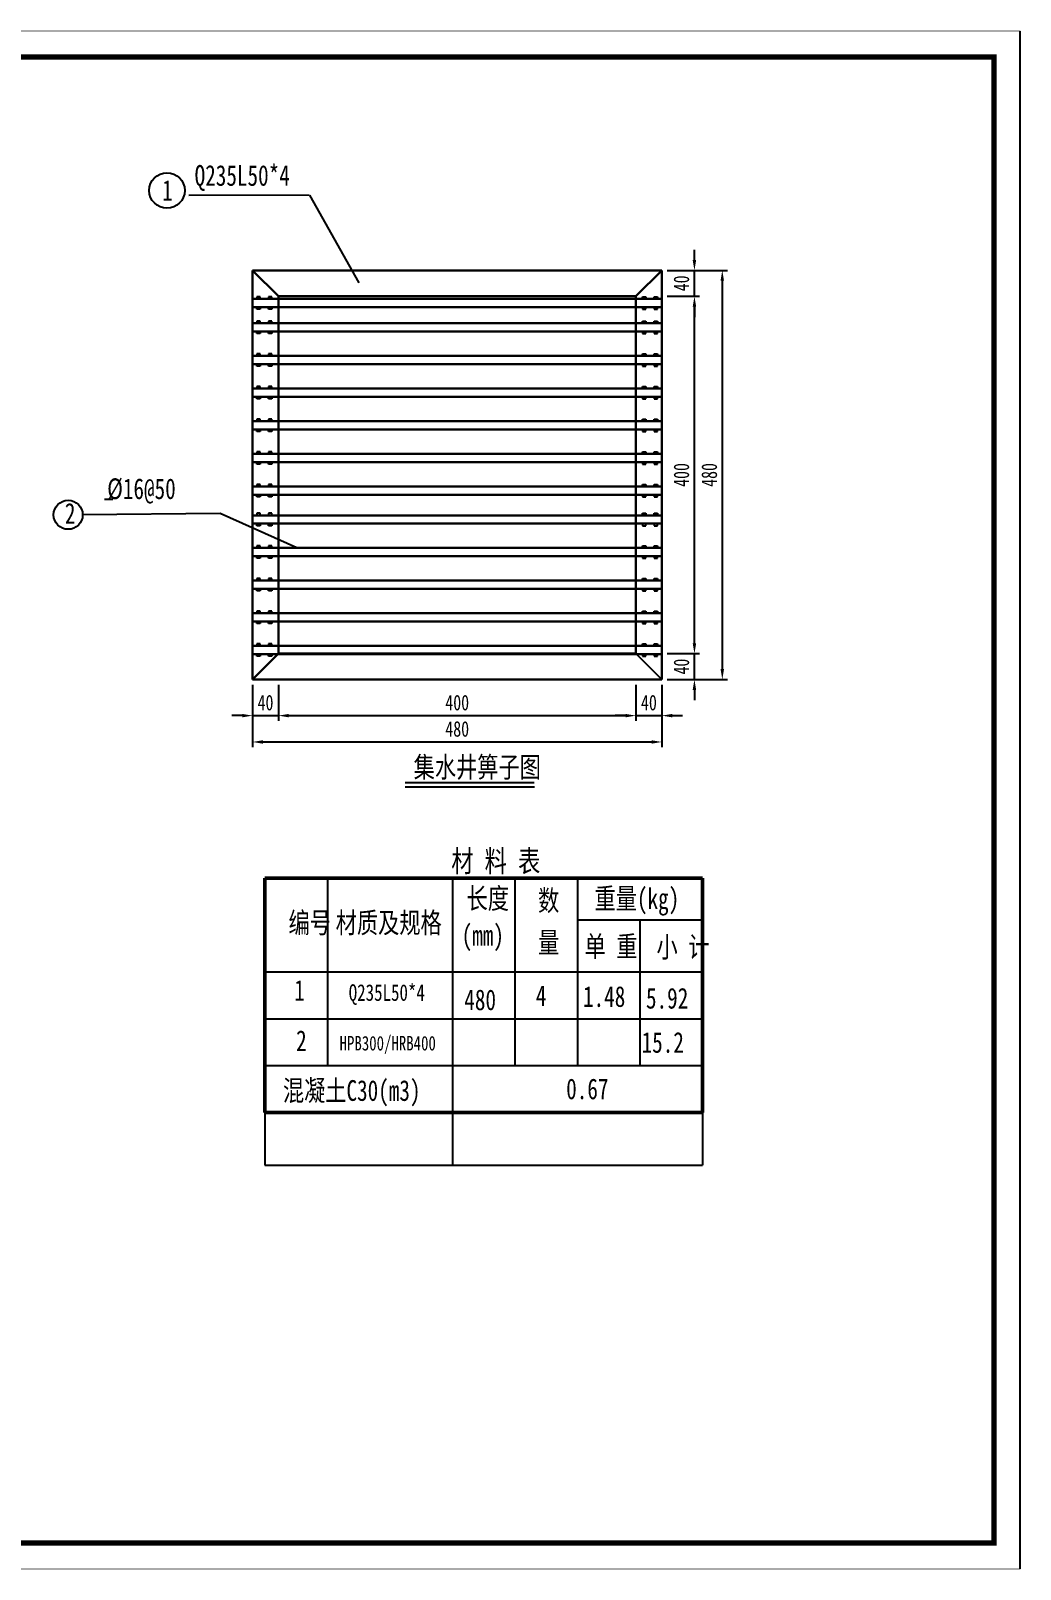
# Model space of a CAD drawing. Header units: inches. Extents: x -113 to 2477, y -497 to 443.
# Drawn here: x 1770.8 to 1961.7, y -493 to -195.9 of the extents above; entities that cross this region are included whole.
import ezdxf

# ---------------------------------------------------------------- set-up
doc = ezdxf.new("R2010")
doc.units = ezdxf.units.IN
doc.header["$MEASUREMENT"] = 0
doc.styles.add('宋体', font='', dxfattribs={"width": 0.75})
doc.styles.get('宋体').set_extended_font_data('SimSun')

msp = doc.modelspace()

# ---------------------------------------------------------------- linework, layer by layer
at = {"color": 0}
for p, q in [((1961.694, -195.916), (1961.694, -492.916)), ((1898.865, -240.148), (1898.865, -238.148)), ((1893.581, -242.148), (1905.242, -242.148)), ((1893.581, -242.148), (1899.865, -242.148)), ((1898.865, -247.148), (1898.865, -242.148)), ((1904.242, -244.148), (1904.242, -319.148)), ((1893.581, -247.148), (1899.865, -247.148)), ((1893.581, -247.148), (1899.865, -247.148)), ((1898.865, -249.148), (1898.865, -251.148)), ((1898.865, -314.148), (1898.865, -249.148)), ((1898.865, -314.148), (1898.865, -312.148)), ((1893.581, -316.148), (1899.865, -316.148)), ((1893.581, -316.148), (1899.865, -316.148)), ((1898.865, -321.148), (1898.865, -316.148)), ((1813.581, -322.148), (1813.581, -334.208)), ((1813.581, -322.148), (1813.581, -329.125)), ((1818.581, -322.148), (1818.581, -329.125)), ((1818.581, -322.148), (1818.581, -329.125)), ((1887.581, -322.148), (1887.581, -329.125)), ((1887.581, -322.148), (1887.581, -329.125)), ((1892.581, -322.148), (1892.581, -334.208)), ((1892.581, -322.148), (1892.581, -329.125)), ((1893.581, -321.148), (1905.242, -321.148)), ((1893.581, -321.148), (1899.865, -321.148)), ((1898.865, -323.148), (1898.865, -325.148)), ((1811.581, -328.125), (1809.581, -328.125)), ((1813.581, -328.125), (1818.581, -328.125)), ((1820.581, -328.125), (1885.581, -328.125)), ((1820.581, -328.125), (1822.581, -328.125)), ((1885.581, -328.125), (1883.581, -328.125)), ((1887.581, -328.125), (1892.581, -328.125)), ((1894.581, -328.125), (1896.581, -328.125)), ((1815.581, -333.208), (1890.581, -333.208)), ((1843.015, -341.066), (1867.945, -341.03)), ((1843.035, -341.857), (1867.987, -341.849)), ((1828.039, -359.512), (1828.039, -395.692)), ((1852.159, -359.512), (1852.159, -404.737)), ((1864.219, -359.512), (1864.219, -395.692)), ((1876.279, -359.512), (1876.279, -395.692)), ((1876.279, -367.552), (1900.399, -367.552)), ((1888.339, -367.552), (1888.339, -395.692)), ((1815.979, -377.602), (1900.399, -377.602)), ((1815.979, -386.647), (1900.399, -386.647)), ((1815.979, -395.692), (1900.399, -395.692)), ((1815.979, -395.692), (1900.399, -395.692)), ((1815.979, -404.737), (1815.979, -414.933)), ((1852.159, -404.737), (1852.159, -414.933)), ((1900.399, -404.737), (1900.399, -414.933)), ((1815.979, -414.933), (1900.399, -414.933))]:
    msp.add_line(p, q, dxfattribs=at)
at = {"color": 0, "ltscale": 500}
for p, q in [((1824.513, -227.638), (1801.256, -227.648)), ((1834.185, -244.575), (1824.654, -227.618)), ((1818.581, -247.648), (1813.581, -247.648)), ((1813.581, -247.648), (1813.581, -249.248)), ((1815.044, -247.254), (1814.421, -247.254)), ((1814.421, -247.254), (1814.421, -247.648)), ((1814.421, -247.648), (1815.044, -247.648)), ((1814.421, -249.248), (1815.044, -249.248)), ((1814.421, -249.643), (1814.421, -249.248)), ((1815.044, -247.648), (1815.044, -247.254)), ((1815.044, -249.248), (1815.044, -249.643)), ((1817.306, -247.254), (1816.684, -247.254)), ((1816.684, -247.254), (1816.684, -247.648)), ((1816.684, -247.648), (1817.306, -247.648)), ((1816.684, -249.248), (1817.306, -249.248)), ((1816.684, -249.643), (1816.684, -249.248)), ((1817.306, -247.648), (1817.306, -247.254)), ((1817.306, -249.248), (1817.306, -249.643)), ((1887.581, -247.648), (1892.581, -247.648)), ((1888.857, -247.648), (1888.857, -247.254)), ((1888.857, -247.254), (1889.479, -247.254)), ((1889.479, -247.648), (1888.857, -247.648)), ((1889.479, -249.248), (1888.857, -249.248)), ((1888.857, -249.248), (1888.857, -249.643)), ((1889.479, -247.254), (1889.479, -247.648)), ((1889.479, -249.643), (1889.479, -249.248)), ((1891.119, -247.648), (1891.119, -247.254)), ((1891.119, -247.254), (1891.742, -247.254)), ((1891.742, -247.648), (1891.119, -247.648)), ((1891.742, -249.248), (1891.119, -249.248)), ((1891.119, -249.248), (1891.119, -249.643)), ((1891.742, -247.254), (1891.742, -247.648)), ((1891.742, -249.643), (1891.742, -249.248)), ((1815.044, -249.643), (1814.421, -249.643)), ((1815.044, -251.96), (1814.421, -251.96)), ((1814.421, -251.96), (1814.421, -252.354)), ((1814.421, -252.354), (1815.044, -252.354)), ((1815.044, -252.354), (1815.044, -251.96)), ((1817.306, -249.643), (1816.684, -249.643)), ((1817.306, -251.96), (1816.684, -251.96)), ((1816.684, -251.96), (1816.684, -252.354)), ((1816.684, -252.354), (1817.306, -252.354)), ((1817.306, -252.354), (1817.306, -251.96)), ((1888.857, -249.643), (1889.479, -249.643)), ((1888.857, -252.354), (1888.857, -251.96)), ((1888.857, -251.96), (1889.479, -251.96)), ((1889.479, -252.354), (1888.857, -252.354)), ((1889.479, -251.96), (1889.479, -252.354)), ((1891.119, -249.643), (1891.742, -249.643)), ((1891.119, -252.354), (1891.119, -251.96)), ((1891.119, -251.96), (1891.742, -251.96)), ((1891.742, -252.354), (1891.119, -252.354)), ((1891.742, -251.96), (1891.742, -252.354)), ((1814.421, -253.954), (1815.044, -253.954)), ((1814.421, -254.349), (1814.421, -253.954)), ((1815.044, -254.349), (1814.421, -254.349)), ((1815.044, -253.954), (1815.044, -254.349)), ((1816.684, -253.954), (1817.306, -253.954)), ((1816.684, -254.349), (1816.684, -253.954)), ((1817.306, -254.349), (1816.684, -254.349)), ((1817.306, -253.954), (1817.306, -254.349)), ((1889.479, -253.954), (1888.857, -253.954)), ((1888.857, -253.954), (1888.857, -254.349)), ((1888.857, -254.349), (1889.479, -254.349)), ((1889.479, -254.349), (1889.479, -253.954)), ((1891.742, -253.954), (1891.119, -253.954)), ((1891.119, -253.954), (1891.119, -254.349)), ((1891.119, -254.349), (1891.742, -254.349)), ((1891.742, -254.349), (1891.742, -253.954)), ((1815.044, -258.26), (1814.421, -258.26)), ((1814.421, -258.26), (1814.421, -258.654)), ((1815.044, -258.654), (1815.044, -258.26)), ((1817.306, -258.26), (1816.684, -258.26)), ((1816.684, -258.26), (1816.684, -258.654)), ((1817.306, -258.654), (1817.306, -258.26)), ((1888.857, -258.654), (1888.857, -258.26)), ((1888.857, -258.26), (1889.479, -258.26)), ((1889.479, -258.26), (1889.479, -258.654)), ((1891.119, -258.654), (1891.119, -258.26)), ((1891.119, -258.26), (1891.742, -258.26)), ((1891.742, -258.26), (1891.742, -258.654)), ((1814.421, -258.654), (1815.044, -258.654)), ((1814.421, -260.254), (1815.044, -260.254)), ((1814.421, -260.649), (1814.421, -260.254)), ((1815.044, -260.649), (1814.421, -260.649)), ((1815.044, -260.254), (1815.044, -260.649)), ((1816.684, -258.654), (1817.306, -258.654)), ((1816.684, -260.254), (1817.306, -260.254)), ((1816.684, -260.649), (1816.684, -260.254)), ((1817.306, -260.649), (1816.684, -260.649)), ((1817.306, -260.254), (1817.306, -260.649)), ((1889.479, -258.654), (1888.857, -258.654)), ((1889.479, -260.254), (1888.857, -260.254)), ((1888.857, -260.254), (1888.857, -260.649)), ((1888.857, -260.649), (1889.479, -260.649)), ((1889.479, -260.649), (1889.479, -260.254)), ((1891.742, -258.654), (1891.119, -258.654)), ((1891.742, -260.254), (1891.119, -260.254)), ((1891.119, -260.254), (1891.119, -260.649)), ((1891.119, -260.649), (1891.742, -260.649)), ((1891.742, -260.649), (1891.742, -260.254)), ((1815.044, -264.56), (1814.421, -264.56)), ((1814.421, -264.56), (1814.421, -264.954)), ((1814.421, -264.954), (1815.044, -264.954)), ((1814.421, -266.554), (1815.044, -266.554)), ((1814.421, -266.949), (1814.421, -266.554)), ((1815.044, -266.949), (1814.421, -266.949)), ((1815.044, -264.954), (1815.044, -264.56)), ((1815.044, -266.554), (1815.044, -266.949)), ((1817.306, -264.56), (1816.684, -264.56)), ((1816.684, -264.56), (1816.684, -264.954)), ((1816.684, -264.954), (1817.306, -264.954)), ((1816.684, -266.554), (1817.306, -266.554)), ((1816.684, -266.949), (1816.684, -266.554)), ((1817.306, -266.949), (1816.684, -266.949)), ((1817.306, -264.954), (1817.306, -264.56)), ((1817.306, -266.554), (1817.306, -266.949)), ((1888.857, -264.954), (1888.857, -264.56)), ((1888.857, -264.56), (1889.479, -264.56)), ((1889.479, -264.954), (1888.857, -264.954)), ((1889.479, -266.554), (1888.857, -266.554)), ((1888.857, -266.554), (1888.857, -266.949)), ((1888.857, -266.949), (1889.479, -266.949)), ((1889.479, -264.56), (1889.479, -264.954)), ((1889.479, -266.949), (1889.479, -266.554)), ((1891.119, -264.954), (1891.119, -264.56)), ((1891.119, -264.56), (1891.742, -264.56)), ((1891.742, -264.954), (1891.119, -264.954)), ((1891.742, -266.554), (1891.119, -266.554)), ((1891.119, -266.554), (1891.119, -266.949)), ((1891.119, -266.949), (1891.742, -266.949)), ((1891.742, -264.56), (1891.742, -264.954)), ((1891.742, -266.949), (1891.742, -266.554)), ((1815.044, -270.86), (1814.421, -270.86)), ((1814.421, -270.86), (1814.421, -271.254)), ((1814.421, -271.254), (1815.044, -271.254)), ((1814.421, -272.854), (1815.044, -272.854)), ((1814.421, -273.249), (1814.421, -272.854)), ((1815.044, -273.249), (1814.421, -273.249)), ((1815.044, -271.254), (1815.044, -270.86)), ((1815.044, -272.854), (1815.044, -273.249)), ((1817.306, -270.86), (1816.684, -270.86)), ((1816.684, -270.86), (1816.684, -271.254)), ((1816.684, -271.254), (1817.306, -271.254)), ((1816.684, -272.854), (1817.306, -272.854)), ((1816.684, -273.249), (1816.684, -272.854)), ((1817.306, -273.249), (1816.684, -273.249)), ((1817.306, -271.254), (1817.306, -270.86)), ((1817.306, -272.854), (1817.306, -273.249)), ((1888.857, -271.254), (1888.857, -270.86)), ((1888.857, -270.86), (1889.479, -270.86)), ((1889.479, -271.254), (1888.857, -271.254)), ((1889.479, -272.854), (1888.857, -272.854)), ((1888.857, -272.854), (1888.857, -273.249)), ((1888.857, -273.249), (1889.479, -273.249)), ((1889.479, -270.86), (1889.479, -271.254)), ((1889.479, -273.249), (1889.479, -272.854)), ((1891.119, -271.254), (1891.119, -270.86)), ((1891.119, -270.86), (1891.742, -270.86)), ((1891.742, -271.254), (1891.119, -271.254)), ((1891.742, -272.854), (1891.119, -272.854)), ((1891.119, -272.854), (1891.119, -273.249)), ((1891.119, -273.249), (1891.742, -273.249)), ((1891.742, -270.86), (1891.742, -271.254)), ((1891.742, -273.249), (1891.742, -272.854)), ((1815.044, -277.16), (1814.421, -277.16)), ((1814.421, -277.16), (1814.421, -277.554)), ((1814.421, -277.554), (1815.044, -277.554)), ((1814.421, -279.154), (1815.044, -279.154)), ((1814.421, -279.549), (1814.421, -279.154)), ((1815.044, -277.554), (1815.044, -277.16)), ((1815.044, -279.154), (1815.044, -279.549)), ((1817.306, -277.16), (1816.684, -277.16)), ((1816.684, -277.16), (1816.684, -277.554)), ((1816.684, -277.554), (1817.306, -277.554)), ((1816.684, -279.154), (1817.306, -279.154)), ((1816.684, -279.549), (1816.684, -279.154)), ((1817.306, -277.554), (1817.306, -277.16)), ((1817.306, -279.154), (1817.306, -279.549)), ((1888.857, -277.554), (1888.857, -277.16)), ((1888.857, -277.16), (1889.479, -277.16)), ((1889.479, -277.554), (1888.857, -277.554)), ((1889.479, -279.154), (1888.857, -279.154)), ((1888.857, -279.154), (1888.857, -279.549)), ((1889.479, -277.16), (1889.479, -277.554)), ((1889.479, -279.549), (1889.479, -279.154)), ((1891.119, -277.554), (1891.119, -277.16)), ((1891.119, -277.16), (1891.742, -277.16)), ((1891.742, -277.554), (1891.119, -277.554)), ((1891.742, -279.154), (1891.119, -279.154)), ((1891.119, -279.154), (1891.119, -279.549)), ((1891.742, -277.16), (1891.742, -277.554)), ((1891.742, -279.549), (1891.742, -279.154)), ((1815.044, -279.549), (1814.421, -279.549)), ((1817.306, -279.549), (1816.684, -279.549)), ((1888.857, -279.549), (1889.479, -279.549)), ((1891.119, -279.549), (1891.742, -279.549)), ((1815.044, -283.46), (1814.421, -283.46)), ((1814.421, -283.46), (1814.421, -283.854)), ((1814.421, -283.854), (1815.044, -283.854)), ((1815.044, -283.854), (1815.044, -283.46)), ((1817.306, -283.46), (1816.684, -283.46)), ((1816.684, -283.46), (1816.684, -283.854)), ((1816.684, -283.854), (1817.306, -283.854)), ((1817.306, -283.854), (1817.306, -283.46)), ((1888.857, -283.854), (1888.857, -283.46)), ((1888.857, -283.46), (1889.479, -283.46)), ((1889.479, -283.854), (1888.857, -283.854)), ((1889.479, -283.46), (1889.479, -283.854)), ((1891.119, -283.854), (1891.119, -283.46)), ((1891.119, -283.46), (1891.742, -283.46)), ((1891.742, -283.854), (1891.119, -283.854)), ((1891.742, -283.46), (1891.742, -283.854)), ((1785.029, -286.292), (1786.631, -286.292)), ((1814.421, -285.454), (1815.044, -285.454)), ((1814.421, -285.849), (1814.421, -285.454)), ((1815.044, -285.849), (1814.421, -285.849)), ((1815.044, -285.454), (1815.044, -285.849)), ((1816.684, -285.454), (1817.306, -285.454)), ((1816.684, -285.849), (1816.684, -285.454)), ((1817.306, -285.849), (1816.684, -285.849)), ((1817.306, -285.454), (1817.306, -285.849)), ((1889.479, -285.454), (1888.857, -285.454)), ((1888.857, -285.454), (1888.857, -285.849)), ((1888.857, -285.849), (1889.479, -285.849)), ((1889.479, -285.849), (1889.479, -285.454)), ((1891.742, -285.454), (1891.119, -285.454)), ((1891.119, -285.454), (1891.119, -285.849)), ((1891.119, -285.849), (1891.742, -285.849)), ((1891.742, -285.849), (1891.742, -285.454)), ((1807.362, -289.065), (1780.789, -289.345)), ((1822.119, -295.748), (1807.362, -289.065)), ((1815.044, -289.054), (1814.421, -289.054)), ((1814.421, -289.054), (1814.421, -289.448)), ((1814.421, -289.448), (1815.044, -289.448)), ((1814.421, -291.048), (1815.044, -291.048)), ((1814.421, -291.443), (1814.421, -291.048)), ((1815.044, -289.448), (1815.044, -289.054)), ((1815.044, -291.048), (1815.044, -291.443)), ((1817.306, -289.054), (1816.684, -289.054)), ((1816.684, -289.054), (1816.684, -289.448)), ((1816.684, -289.448), (1817.306, -289.448)), ((1816.684, -291.048), (1817.306, -291.048)), ((1816.684, -291.443), (1816.684, -291.048)), ((1817.306, -289.448), (1817.306, -289.054)), ((1817.306, -291.048), (1817.306, -291.443)), ((1888.857, -289.448), (1888.857, -289.054)), ((1888.857, -289.054), (1889.479, -289.054)), ((1889.479, -289.448), (1888.857, -289.448)), ((1889.479, -291.048), (1888.857, -291.048)), ((1888.857, -291.048), (1888.857, -291.443)), ((1889.479, -289.054), (1889.479, -289.448)), ((1889.479, -291.443), (1889.479, -291.048)), ((1891.119, -289.448), (1891.119, -289.054)), ((1891.119, -289.054), (1891.742, -289.054)), ((1891.742, -289.448), (1891.119, -289.448)), ((1891.742, -291.048), (1891.119, -291.048)), ((1891.119, -291.048), (1891.119, -291.443)), ((1891.742, -289.054), (1891.742, -289.448)), ((1891.742, -291.443), (1891.742, -291.048)), ((1815.044, -291.443), (1814.421, -291.443)), ((1817.306, -291.443), (1816.684, -291.443)), ((1888.857, -291.443), (1889.479, -291.443)), ((1891.119, -291.443), (1891.742, -291.443)), ((1815.044, -295.354), (1814.421, -295.354)), ((1814.421, -295.354), (1814.421, -295.748)), ((1814.421, -295.748), (1815.044, -295.748)), ((1815.044, -295.748), (1815.044, -295.354)), ((1817.306, -295.354), (1816.684, -295.354)), ((1816.684, -295.354), (1816.684, -295.748)), ((1816.684, -295.748), (1817.306, -295.748)), ((1817.306, -295.748), (1817.306, -295.354)), ((1888.857, -295.748), (1888.857, -295.354)), ((1888.857, -295.354), (1889.479, -295.354)), ((1889.479, -295.748), (1888.857, -295.748)), ((1889.479, -295.354), (1889.479, -295.748)), ((1891.119, -295.748), (1891.119, -295.354)), ((1891.119, -295.354), (1891.742, -295.354)), ((1891.742, -295.748), (1891.119, -295.748)), ((1891.742, -295.354), (1891.742, -295.748)), ((1814.421, -297.348), (1815.044, -297.348)), ((1814.421, -297.743), (1814.421, -297.348)), ((1815.044, -297.743), (1814.421, -297.743)), ((1815.044, -297.348), (1815.044, -297.743)), ((1816.684, -297.348), (1817.306, -297.348)), ((1816.684, -297.743), (1816.684, -297.348)), ((1817.306, -297.743), (1816.684, -297.743)), ((1817.306, -297.348), (1817.306, -297.743)), ((1889.479, -297.348), (1888.857, -297.348)), ((1888.857, -297.348), (1888.857, -297.743)), ((1888.857, -297.743), (1889.479, -297.743)), ((1889.479, -297.743), (1889.479, -297.348)), ((1891.742, -297.348), (1891.119, -297.348)), ((1891.119, -297.348), (1891.119, -297.743)), ((1891.119, -297.743), (1891.742, -297.743)), ((1891.742, -297.743), (1891.742, -297.348)), ((1815.044, -301.654), (1814.421, -301.654)), ((1814.421, -301.654), (1814.421, -302.048)), ((1814.421, -302.048), (1815.044, -302.048)), ((1815.044, -302.048), (1815.044, -301.654)), ((1817.306, -301.654), (1816.684, -301.654)), ((1816.684, -301.654), (1816.684, -302.048)), ((1816.684, -302.048), (1817.306, -302.048)), ((1817.306, -302.048), (1817.306, -301.654)), ((1888.857, -302.048), (1888.857, -301.654)), ((1888.857, -301.654), (1889.479, -301.654)), ((1889.479, -302.048), (1888.857, -302.048)), ((1889.479, -301.654), (1889.479, -302.048)), ((1891.119, -302.048), (1891.119, -301.654)), ((1891.119, -301.654), (1891.742, -301.654)), ((1891.742, -302.048), (1891.119, -302.048)), ((1891.742, -301.654), (1891.742, -302.048)), ((1814.421, -303.648), (1815.044, -303.648)), ((1814.421, -304.043), (1814.421, -303.648)), ((1815.044, -304.043), (1814.421, -304.043)), ((1815.044, -303.648), (1815.044, -304.043)), ((1816.684, -303.648), (1817.306, -303.648)), ((1816.684, -304.043), (1816.684, -303.648)), ((1817.306, -304.043), (1816.684, -304.043)), ((1817.306, -303.648), (1817.306, -304.043)), ((1889.479, -303.648), (1888.857, -303.648)), ((1888.857, -303.648), (1888.857, -304.043)), ((1888.857, -304.043), (1889.479, -304.043)), ((1889.479, -304.043), (1889.479, -303.648)), ((1891.742, -303.648), (1891.119, -303.648)), ((1891.119, -303.648), (1891.119, -304.043)), ((1891.119, -304.043), (1891.742, -304.043)), ((1891.742, -304.043), (1891.742, -303.648)), ((1815.044, -307.954), (1814.421, -307.954)), ((1814.421, -307.954), (1814.421, -308.348)), ((1814.421, -308.348), (1815.044, -308.348)), ((1815.044, -308.348), (1815.044, -307.954)), ((1817.306, -307.954), (1816.684, -307.954)), ((1816.684, -307.954), (1816.684, -308.348)), ((1816.684, -308.348), (1817.306, -308.348)), ((1817.306, -308.348), (1817.306, -307.954)), ((1888.857, -308.348), (1888.857, -307.954)), ((1888.857, -307.954), (1889.479, -307.954)), ((1889.479, -308.348), (1888.857, -308.348)), ((1889.479, -307.954), (1889.479, -308.348)), ((1891.119, -308.348), (1891.119, -307.954)), ((1891.119, -307.954), (1891.742, -307.954)), ((1891.742, -308.348), (1891.119, -308.348)), ((1891.742, -307.954), (1891.742, -308.348)), ((1814.421, -309.948), (1815.044, -309.948)), ((1814.421, -310.343), (1814.421, -309.948)), ((1815.044, -310.343), (1814.421, -310.343)), ((1815.044, -309.948), (1815.044, -310.343)), ((1816.684, -309.948), (1817.306, -309.948)), ((1816.684, -310.343), (1816.684, -309.948)), ((1817.306, -310.343), (1816.684, -310.343)), ((1817.306, -309.948), (1817.306, -310.343)), ((1889.479, -309.948), (1888.857, -309.948)), ((1888.857, -309.948), (1888.857, -310.343)), ((1888.857, -310.343), (1889.479, -310.343)), ((1889.479, -310.343), (1889.479, -309.948)), ((1891.742, -309.948), (1891.119, -309.948)), ((1891.119, -309.948), (1891.119, -310.343)), ((1891.119, -310.343), (1891.742, -310.343)), ((1891.742, -310.343), (1891.742, -309.948)), ((1818.581, -314.648), (1813.581, -314.648)), ((1815.044, -314.254), (1814.421, -314.254)), ((1814.421, -314.254), (1814.421, -314.648)), ((1814.421, -314.648), (1815.044, -314.648)), ((1815.044, -314.648), (1815.044, -314.254)), ((1817.306, -314.254), (1816.684, -314.254)), ((1816.684, -314.254), (1816.684, -314.648)), ((1816.684, -314.648), (1817.306, -314.648)), ((1817.306, -314.648), (1817.306, -314.254)), ((1887.581, -314.648), (1892.581, -314.648)), ((1888.857, -314.648), (1888.857, -314.254)), ((1888.857, -314.254), (1889.479, -314.254)), ((1889.479, -314.648), (1888.857, -314.648)), ((1889.479, -314.254), (1889.479, -314.648)), ((1891.119, -314.648), (1891.119, -314.254)), ((1891.119, -314.254), (1891.742, -314.254)), ((1891.742, -314.648), (1891.119, -314.648)), ((1891.742, -314.254), (1891.742, -314.648)), ((1814.421, -316.248), (1815.044, -316.248)), ((1814.421, -316.643), (1814.421, -316.248)), ((1815.044, -316.643), (1814.421, -316.643)), ((1815.044, -316.248), (1815.044, -316.643)), ((1816.684, -316.248), (1817.306, -316.248)), ((1816.684, -316.643), (1816.684, -316.248)), ((1817.306, -316.643), (1816.684, -316.643)), ((1817.306, -316.248), (1817.306, -316.643)), ((1892.581, -321.148), (1887.581, -316.148)), ((1889.479, -316.248), (1888.857, -316.248)), ((1888.857, -316.248), (1888.857, -316.643)), ((1888.857, -316.643), (1889.479, -316.643)), ((1889.479, -316.643), (1889.479, -316.248)), ((1891.742, -316.248), (1891.119, -316.248)), ((1891.119, -316.248), (1891.119, -316.643)), ((1891.119, -316.643), (1891.742, -316.643)), ((1891.742, -316.643), (1891.742, -316.248))]:
    msp.add_line(p, q, dxfattribs=at)
at = {"color": 0, "lineweight": 30, "ltscale": 500}
for p, q in [((1813.581, -242.148), (1818.581, -247.148)), ((1892.581, -242.148), (1813.581, -242.148)), ((1813.581, -242.148), (1813.581, -321.148)), ((1892.581, -242.148), (1887.581, -247.148)), ((1892.581, -321.148), (1892.581, -242.148)), ((1813.581, -247.648), (1892.581, -247.648)), ((1892.581, -247.648), (1813.581, -247.648)), ((1813.581, -249.248), (1892.581, -249.248)), ((1892.581, -249.248), (1813.581, -249.248)), ((1887.581, -247.148), (1818.581, -247.148)), ((1818.581, -247.148), (1818.581, -316.148)), ((1887.581, -316.148), (1887.581, -247.148)), ((1892.581, -252.354), (1813.581, -252.354)), ((1892.581, -253.954), (1813.581, -253.954)), ((1892.581, -258.654), (1813.581, -258.654)), ((1892.581, -260.254), (1813.581, -260.254)), ((1892.581, -264.954), (1813.581, -264.954)), ((1892.581, -266.554), (1813.581, -266.554)), ((1892.581, -271.254), (1813.581, -271.254)), ((1892.581, -272.854), (1813.581, -272.854)), ((1892.581, -277.554), (1813.581, -277.554)), ((1892.581, -279.154), (1813.581, -279.154)), ((1892.581, -283.854), (1813.581, -283.854)), ((1892.581, -285.454), (1813.581, -285.454)), ((1892.581, -289.448), (1813.581, -289.448)), ((1892.581, -291.048), (1813.581, -291.048)), ((1892.581, -295.748), (1813.581, -295.748)), ((1892.581, -297.348), (1813.581, -297.348)), ((1892.581, -302.048), (1813.581, -302.048)), ((1892.581, -303.648), (1813.581, -303.648)), ((1892.581, -308.348), (1813.581, -308.348)), ((1892.581, -309.948), (1813.581, -309.948)), ((1813.581, -314.648), (1892.581, -314.648)), ((1892.581, -314.648), (1813.581, -314.648)), ((1813.581, -321.148), (1818.581, -316.148)), ((1813.581, -316.248), (1892.581, -316.248)), ((1892.581, -316.248), (1813.581, -316.248)), ((1818.581, -316.148), (1887.581, -316.148)), ((1813.581, -321.148), (1892.581, -321.148))]:
    msp.add_line(p, q, dxfattribs=at)
at = {"color": 0, "lineweight": 50, "ltscale": 500}
msp.add_line((1815.979, -359.512), (1900.399, -359.512), dxfattribs=at)
at = {"color": 0, "lineweight": 50}
for p, q in [((1815.979, -359.512), (1815.979, -404.737)), ((1900.399, -359.512), (1900.399, -404.737)), ((1815.979, -404.737), (1900.399, -404.737))]:
    msp.add_line(p, q, dxfattribs=at)
at = {"color": 0}
for points, const_width in [([(1541.694, -492.916), (1541.694, -195.916), (1961.694, -195.916), (1961.694, -492.916)], 0.1), ([(1566.694, -487.916), (1566.694, -200.916), (1956.694, -200.916), (1956.694, -487.916)], 1)]:
    msp.add_lwpolyline(points, close=True, dxfattribs=dict(at, const_width=const_width))
at = {"color": 0, "ltscale": 500}
for centre, radius in [((1797.065, -226.701), 3.423), ((1777.989, -289.345), 2.8)]:
    msp.add_circle(centre, radius, dxfattribs=at)
at = {"color": 0}
for points in [[(1898.532, -240.148), (1899.199, -240.148), (1898.865, -242.148)], [(1903.908, -244.148), (1904.575, -244.148), (1904.242, -242.148)], [(1898.532, -249.148), (1899.199, -249.148), (1898.865, -247.148)], [(1898.532, -249.148), (1899.199, -249.148), (1898.865, -247.148)], [(1898.532, -314.148), (1899.199, -314.148), (1898.865, -316.148)], [(1898.532, -314.148), (1899.199, -314.148), (1898.865, -316.148)], [(1903.908, -319.148), (1904.575, -319.148), (1904.242, -321.148)], [(1898.532, -323.148), (1899.199, -323.148), (1898.865, -321.148)], [(1811.581, -327.792), (1811.581, -328.458), (1813.581, -328.125)], [(1820.581, -327.792), (1820.581, -328.458), (1818.581, -328.125)], [(1820.581, -327.792), (1820.581, -328.458), (1818.581, -328.125)], [(1885.581, -327.792), (1885.581, -328.458), (1887.581, -328.125)], [(1885.581, -327.792), (1885.581, -328.458), (1887.581, -328.125)], [(1894.581, -327.792), (1894.581, -328.458), (1892.581, -328.125)], [(1815.581, -332.875), (1815.581, -333.541), (1813.581, -333.208)], [(1890.581, -332.875), (1890.581, -333.541), (1892.581, -333.208)]]:
    msp.add_solid(points, dxfattribs=at)

# ---------------------------------------------------------------- texts
at = {"color": 0, "style": '宋体', "width": 0.75}
for s, height, p in [('Q235L50*4', 4, (1802.402, -225.805, 0)), ('1', 4, (1796.135, -228.693)), ('%%c16@50', 4, (1785.523, -286.306, 0)), ('2', 4, (1777.358, -291.068)), ('集水井箅子图', 4.0002, (1844.675, -340.067)), ('材 料 表', 4.2, (1851.944, -358.292)), ('长度', 4, (1854.884, -365.418, 0)), ('数', 4, (1868.688, -365.802, 0)), ('重量(kg)', 4, (1879.586, -365.439, 0)), ('编号', 4, (1820.521, -370.112, 0)), ('材质及规格', 4, (1829.634, -370.112, 0)), ('(mm)', 4, (1853.932, -372.541, 0)), ('量', 4, (1868.688, -373.942, 0)), ('单 重', 4, (1877.668, -374.68, 0)), ('小 计', 4, (1891.54, -374.809, 0)), ('1', 4, (1821.619, -383.17, 0)), ('Q235L50*4', 3.2, (1832.142, -383.2, 0)), ('480', 4, (1854.446, -385, 0)), ('4', 4, (1868.256, -384.204, 0)), ('1.48', 4, (1877.361, -384.365, 0)), ('5.92', 4, (1889.516, -384.694, 0)), ('2', 4, (1821.989, -392.9, 0)), ('HPB300/HRB400', 2.8, (1830.386, -392.783, 0)), ('15.2', 4, (1888.668, -393.232, 0)), ('混凝土C30(m3)', 4, (1819.435, -402.517, 0)), ('0.67', 4, (1874.114, -402.203, 0))]:
    msp.add_text(s, height=height, dxfattribs=at).set_placement(p)
at = {"color": 0, "char_height": 3, "attachment_point": 5, "rotation": 90, "style": '宋体'}
for s, insert in [('40', (1896.365, -244.648)), ('400', (1896.365, -281.648)), ('480', (1901.742, -281.648)), ('40', (1896.365, -318.648))]:
    msp.add_mtext(s, dxfattribs=dict(at, insert=insert))
at = {"color": 0, "char_height": 3, "attachment_point": 5, "style": '宋体'}
for s, insert in [('40', (1816.081, -325.625)), ('400', (1853.081, -325.625)), ('40', (1890.081, -325.625)), ('480', (1853.081, -330.708))]:
    msp.add_mtext(s, dxfattribs=dict(at, insert=insert))

doc.saveas('drawing.dxf')
